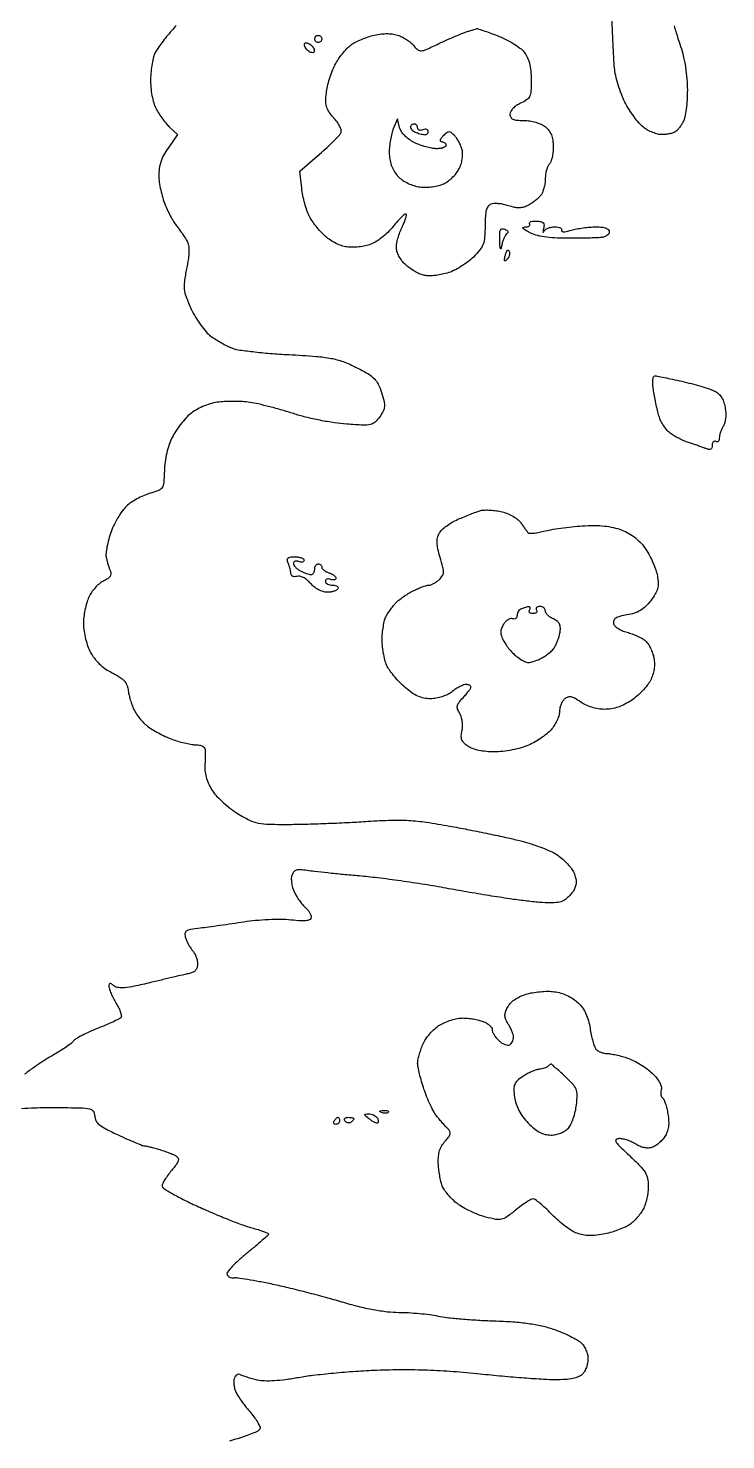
# Model space of a CAD drawing. Extents: x 0 to 102, y 0 to 135.
# Drawn here: x 19.48 to 36.11, y 63.88 to 97.54 of the extents above; entities that cross this region are included whole.
import ezdxf

# ---------------------------------------------------------------- set-up
doc = ezdxf.new("R2010")
doc.units = 0
doc.header["$MEASUREMENT"] = 0

msp = doc.modelspace()

# ---------------------------------------------------------------- linework, layer by layer
for points in [[(34.87588, 97.600671, 0.002471), (34.960489, 97.331303, 0.00449), (35.032704, 97.112114, -0.026284), (35.097469, 96.882301, -0.017232), (35.148807, 96.611975, -0.016951), (35.182435, 96.331469, -0.021358), (35.1936, 96.070202, -0.015467), (35.186453, 95.839225, -0.016662), (35.165028, 95.614823, -0.016399), (35.134021, 95.424263, -0.072732), (35.096335, 95.317488, -0.022518), (35.05226, 95.242186, -0.020535), (35.000298, 95.168724, -0.021032), (34.948408, 95.106962, -0.060387), (34.905985, 95.070545, -0.073224), (34.855259, 95.046507, -0.024298), (34.775254, 95.026268, -0.023596), (34.683189, 95.012166, -0.024746), (34.591659, 95.007095, -0.063063), (34.49066, 95.019285, -0.032399), (34.369104, 95.058335, -0.031593), (34.247353, 95.115472, -0.041166), (34.144705, 95.183346, -0.048757), (34.043205, 95.280583, -0.01915), (33.92259, 95.43248, -0.018739), (33.803814, 95.607843, -0.022214), (33.705529, 95.782141, -0.025721), (33.621175, 95.97226, -0.017581), (33.544373, 96.195754, -0.017756), (33.485436, 96.417003, -0.03389), (33.456668, 96.598645, -0.009035), (33.44055, 96.824487, -0.001685), (33.419865, 97.239446, -0.001805), (33.399069, 97.724723, -0.001648)], [(23.005122, 97.609889, -0.015449), (22.896509, 97.480594, 0.011144), (22.780233, 97.344572, 0.009968), (22.665618, 97.198428, 0.010051), (22.567934, 97.063044, 0.030458), (22.509151, 96.965871, 0.058096), (22.468691, 96.860644, 0.019064), (22.43356, 96.698129, 0.018701), (22.408002, 96.513249, 0.020098), (22.397116, 96.331371, 0.026074), (22.403506, 96.135101, 0.025642), (22.430271, 95.939449, 0.027096), (22.473969, 95.761964, 0.046978), (22.531578, 95.621604, 0.022137), (22.59958, 95.504908, 0.015478), (22.685922, 95.379469, 0.01565), (22.776337, 95.264188, 0.031105), (22.856154, 95.179971), (23.0377, 95.010835), (22.81295, 94.68652, 0.030443), (22.712799, 94.521376, 0.040437), (22.643867, 94.359892, 0.042787), (22.604543, 94.197155, 0.041457), (22.592927, 94.028353, 0.032645), (22.605166, 93.874583, 0.017394), (22.639249, 93.686727, 0.017245), (22.687573, 93.496481, 0.025637), (22.743981, 93.334185, 0.015118), (22.810163, 93.184374, 0.013301), (22.888005, 93.0322, 0.013486), (22.965595, 92.898674, 0.038702), (23.028796, 92.812127, -0.016196), (23.08869, 92.737407, -0.010043), (23.154327, 92.646093, -0.010072), (23.215556, 92.553248, -0.017868), (23.261664, 92.474034, -0.076467), (23.300621, 92.363468, -0.049205), (23.312561, 92.227805, -0.034975), (23.298276, 92.050649, -0.013326), (23.25463, 91.806684, 0.015859), (23.202241, 91.50505, 0.06443), (23.20009, 91.319108, 0.063228), (23.245302, 91.137039, 0.014913), (23.367451, 90.847735, 0.026313), (23.468093, 90.655336, 0.022597), (23.593252, 90.464197, 0.023219), (23.722982, 90.300906, 0.058624), (23.835294, 90.199199, 0.015748), (23.950143, 90.122752, 0.010535), (24.085991, 90.042293, 0.010614), (24.221074, 89.96982, 0.020475), (24.332601, 89.918637, 0.060931), (24.486436, 89.87646, 0.007498), (24.832493, 89.830904, 0.008776), (25.24704, 89.790004, 0.007149), (25.692145, 89.760363, -0.005665), (26.341881, 89.719031, -0.028019), (26.705185, 89.671208, -0.042648), (26.985901, 89.592868, -0.026531), (27.299545, 89.456383, -0.016023), (27.574124, 89.307967, -0.063976), (27.725456, 89.191638, -0.08244), (27.822598, 89.05647, -0.038052), (27.903682, 88.854971, -0.016892), (27.962133, 88.64599, -0.07821), (27.972482, 88.521355, -0.099071), (27.942779, 88.414345, -0.035961), (27.861382, 88.278599, -0.054993), (27.750079, 88.152184, -0.130377), (27.639722, 88.09477, -0.06562), (27.47098, 88.079649, -0.006799), (27.072, 88.101727, -0.020116), (26.783194, 88.133363, -0.011496), (26.4375, 88.19353, -0.01147), (26.091977, 88.270162, -0.018643), (25.803, 88.352781, 0.008708), (25.530627, 88.436541, 0.007136), (25.236841, 88.516792, 0.007218), (24.964574, 88.582828, 0.018842), (24.76665, 88.620038, 0.022266), (24.585166, 88.638912, 0.013835), (24.371131, 88.645642, 0.013875), (24.159154, 88.640557, 0.024285), (23.984502, 88.622982, 0.036335), (23.816177, 88.585079, 0.027874), (23.639021, 88.52044, 0.028347), (23.47484, 88.438632, 0.045169), (23.346292, 88.348935, 0.034734), (23.234767, 88.24102, 0.018769), (23.112373, 88.094189, 0.018612), (22.998397, 87.934581, 0.027798), (22.912144, 87.786464, 0.035741), (22.839644, 87.615124, 0.02459), (22.78141, 87.412359, 0.024002), (22.741837, 87.197943, 0.027855), (22.725504, 86.991137, -0.011796), (22.712009, 86.702454, -0.119169), (22.675846, 86.58859, -0.164259), (22.595306, 86.52069, -0.027835), (22.401697, 86.456706, 0.032723), (22.264398, 86.409839, 0.020557), (22.110572, 86.338269, 0.020617), (21.964366, 86.254982, 0.03513), (21.850732, 86.172255, 0.054915), (21.748521, 86.065053, 0.024108), (21.63702, 85.903339, 0.023509), (21.534092, 85.718648, 0.029063), (21.456797, 85.5375, 0.019847), (21.399944, 85.357232, 0.020585), (21.358346, 85.175193, 0.020808), (21.335513, 85.01534, 0.078704), (21.341232, 84.91477, 0.011676), (21.360975, 84.83312, 0.00843), (21.386635, 84.743024, 0.008522), (21.413945, 84.658168, 0.018258), (21.43849, 84.593919, -0.114215), (21.449925, 84.52886, -0.135663), (21.430181, 84.469902, -0.098021), (21.375811, 84.415839, -0.039926), (21.284238, 84.364937, 0.061133), (21.193822, 84.309547, 0.032177), (21.096041, 84.220964, 0.031464), (21.006235, 84.115944, 0.041853), (20.939445, 84.009627, 0.042744), (20.887445, 83.883773, 0.021398), (20.842551, 83.717419, 0.021074), (20.810539, 83.540148, 0.02912), (20.797898, 83.379015, 0.035502), (20.806394, 83.212253, 0.023502), (20.838635, 83.023151, 0.023595), (20.888091, 82.839496, 0.038108), (20.949072, 82.689615, 0.042891), (21.031918, 82.553979, 0.031752), (21.14486, 82.419215, 0.032122), (21.271672, 82.302123, 0.049563), (21.396204, 82.220125, -0.009861), (21.512886, 82.15593, -0.010386), (21.624918, 82.088245, -0.010079), (21.71901, 82.026006, -0.045243), (21.769671, 81.983769, -0.066816), (21.803084, 81.939995, -0.03453), (21.833058, 81.877865, -0.033587), (21.855495, 81.808611, -0.043184), (21.866145, 81.742556, 0.037718), (21.877788, 81.664965, 0.013485), (21.905638, 81.556488, 0.013291), (21.942704, 81.438692, 0.015316), (21.984424, 81.328548, 0.045806), (22.043447, 81.21634, 0.025896), (22.133753, 81.091851, 0.025661), (22.238675, 80.974766, 0.038063), (22.342852, 80.884728, 0.026323), (22.464015, 80.80465, 0.013831), (22.62219, 80.717475, 0.013722), (22.789604, 80.636891, 0.020499), (22.940393, 80.576634, 0.015891), (23.087549, 80.529916, 0.014007), (23.243674, 80.490447, 0.014213), (23.386474, 80.46281, 0.040711), (23.487136, 80.4546, -0.050361), (23.564593, 80.446779, -0.066857), (23.631404, 80.423536, -0.083301), (23.677971, 80.38926, -0.174926), (23.696197, 80.34885, -0.018533), (23.698577, 80.289819, -0.003928), (23.698102, 80.186838, -0.004106), (23.69563, 80.067389, -0.00389), (23.69117, 79.945821, 0.047707), (23.698542, 79.801068, 0.038994), (23.733021, 79.64985, 0.037366), (23.792626, 79.499231, 0.035383), (23.874919, 79.356253, 0.04216), (23.979678, 79.22598, 0.01949), (24.135808, 79.074498, 0.019145), (24.313297, 78.927103, 0.025202), (24.486452, 78.807533, 0.025149), (24.754977, 78.659554, 0.064859), (24.96446, 78.589238, 0.043838), (25.228464, 78.560964, 0.006824), (25.753856, 78.558116, 0.005168), (26.150254, 78.565475, 0.00273), (26.641966, 78.582375, 0.002715), (27.145054, 78.605154, 0.004192), (27.5796, 78.630849, -0.009485), (28.135023, 78.657795, -0.021936), (28.5525, 78.651801, -0.021767), (28.969784, 78.609195, -0.009203), (29.5254, 78.517431, -0.003029), (29.945754, 78.437398, -0.002315), (30.404628, 78.344937, -0.00234), (30.833568, 78.254345, -0.005521), (31.152318, 78.181771, -0.01665), (31.424421, 78.10699, -0.014928), (31.701165, 78.011778, -0.015151), (31.944415, 77.91136, -0.044506), (32.102324, 77.822873, -0.032032), (32.222494, 77.728883, -0.026007), (32.33881, 77.613861, -0.026739), (32.435082, 77.496146, -0.059683), (32.49174, 77.395526, -0.035113), (32.530341, 77.280363, -0.063511), (32.542854, 77.181871, -0.069989), (32.529893, 77.090061, -0.052902), (32.491545, 76.995614, -0.043425), (32.443585, 76.922122, -0.028207), (32.376557, 76.845913, -0.028332), (32.302095, 76.778417, -0.047114), (32.231567, 76.731647, -0.095204), (32.115312, 76.695486, -0.02836), (31.928862, 76.685217, -0.021404), (31.672887, 76.696611, -0.008574), (31.324056, 76.733173, -0.006661), (30.960538, 76.782513, -0.00268), (30.465123, 76.859206, -0.002651), (29.932345, 76.947508, -0.003353), (29.4408, 77.035054, 0.006383), (28.935646, 77.121869, 0.004386), (28.360828, 77.207955, 0.004422), (27.805946, 77.281088, 0.008971), (27.3681, 77.326902, -0.002156), (26.989116, 77.361343, -0.002326), (26.619919, 77.398235, -0.002194), (26.303454, 77.432749, -0.011168), (26.127901, 77.456657, 0.0198), (25.958944, 77.476704, 0.100762), (25.865435, 77.465206, 0.161105), (25.806564, 77.42113, 0.075479), (25.763992, 77.334772, 0.082272), (25.752043, 77.251876, 0.037427), (25.762554, 77.142529, 0.035751), (25.791273, 77.026245, 0.040937), (25.835363, 76.920617, 0.021149), (25.893194, 76.819505, 0.017409), (25.96304, 76.716673, 0.017757), (26.033904, 76.626668, 0.043926), (26.093522, 76.56763, -0.045857), (26.144211, 76.517044, -0.040774), (26.187085, 76.456126, -0.043019), (26.216531, 76.394505, -0.090192), (26.226, 76.342438, -0.247423), (26.198282, 76.289855, -0.117141), (26.124677, 76.261529, -0.049133), (25.986136, 76.256544, -0.009844), (25.73955, 76.276788, 0.024613), (25.508135, 76.288921, 0.011684), (25.20961, 76.282891, 0.01155), (24.89708, 76.262025, 0.016048), (24.6186, 76.227921, -0.001926), (24.346078, 76.186706, -0.001535), (24.05179, 76.144281, -0.001551), (23.77896, 76.106667, -0.003911), (23.580033, 76.081454, 0.010712), (23.344041, 76.048275, 0.104283), (23.250479, 76.012102, 0.244321), (23.217479, 75.953767, 0.082852), (23.230489, 75.854073, 0.031575), (23.259844, 75.775665, 0.019948), (23.303334, 75.688157, 0.020019), (23.353166, 75.605245, 0.034451), (23.401907, 75.541139, -0.055799), (23.446686, 75.476722, -0.03534), (23.484463, 75.393326, -0.035238), (23.510272, 75.304981, -0.053497), (23.5188, 75.2255, -0.074821), (23.506527, 75.143942, -0.102578), (23.47084, 75.079106, -0.098783), (23.411115, 75.032151, -0.065071), (23.32845, 75.002968, 0.004701), (23.214071, 74.977533, 0.000639), (22.975239, 74.921738, 0.000736), (22.692436, 74.85485, 0.000621), (22.39333, 74.783249, -0.007), (22.009026, 74.696421, -0.029719), (21.776018, 74.661495, -0.052011), (21.623604, 74.663715, -0.144552), (21.52618, 74.705551, 0.020364), (21.462262, 74.754344, 0.184516), (21.428805, 74.762757, 0.322915), (21.409542, 74.745053, 0.051436), (21.404116, 74.691009, 0.08426), (21.414902, 74.628491, 0.017734), (21.455602, 74.524923, 0.018111), (21.512115, 74.40676, 0.016289), (21.578941, 74.288655, -0.025339), (21.640766, 74.174626, -0.037682), (21.681898, 74.068836, -0.042455), (21.700125, 73.983583, -0.250136), (21.684375, 73.942296, -0.067146), (21.635192, 73.909929, -0.005341), (21.493673, 73.843773, -0.007161), (21.322251, 73.768804, -0.005427), (21.132174, 73.691314, 0.012559), (20.940254, 73.609863, 0.014814), (20.763118, 73.522959, 0.013743), (20.618763, 73.441603, 0.084544), (20.554246, 73.386217, -0.059675), (20.492269, 73.327445, -0.010024), (20.358843, 73.232271, -0.010848), (20.196534, 73.126427, -0.009442), (20.022172, 73.022552, 0.014727), (19.82847, 72.904365, 0.009039), (19.607079, 72.7544, 0.00906), (19.393187, 72.597932, 0.015949)], [(19.316682, 71.778432, -0.021836), (19.635129, 71.799703, -0.00683), (20.11365, 71.804189, -0.002865), (20.735672, 71.79796, -0.04775), (20.940791, 71.775062, -0.190935), (21.03045, 71.715816, -0.153575), (21.0654, 71.604711, 0.126489), (21.093906, 71.493831, 0.096307), (21.174555, 71.397164, 0.051289), (21.331335, 71.294226, 0.01125), (21.621203, 71.152056, 0.003611), (21.838347, 71.053447, 0.005313), (22.030643, 70.97023, 0.002623), (22.194657, 70.902322, 0.095061), (22.234553, 70.894328, -0.052347), (22.271051, 70.890194, -0.004557), (22.362175, 70.869193, -0.00595), (22.470598, 70.841794, -0.004589), (22.5882, 70.809425, -0.01177), (22.710337, 70.771468, -0.011238), (22.832465, 70.727257, -0.011248), (22.938497, 70.683387, -0.038878), (23.003942, 70.648268, -0.132387), (23.051571, 70.595824, -0.195393), (23.056978, 70.534646, -0.086275), (23.013456, 70.448944, -0.014374), (22.898192, 70.303681, 0.017253), (22.811899, 70.193635, 0.020859), (22.739009, 70.084486, 0.019993), (22.685979, 69.989032, 0.117312), (22.6728, 69.933634, 0.260115), (22.703215, 69.879126, 0.008373), (22.927525, 69.745839, 0.014183), (23.207598, 69.596078, 0.009139), (23.53995, 69.437825, 0.006351), (23.901417, 69.27925, 0.006163), (24.270418, 69.128265, 0.006099), (24.598134, 69.003464, 0.022604), (24.80895, 68.936754, -0.010337), (24.962579, 68.892254, -0.016716), (25.091036, 68.847385, -0.010703), (25.192332, 68.805643, -0.332903), (25.204942, 68.783404, -0.178581), (25.190043, 68.754813, -0.002854), (25.052006, 68.630963, -0.007102), (24.887104, 68.488833, -0.004601), (24.692536, 68.328916, 0.01422), (24.500945, 68.16517, 0.021575), (24.34499, 68.011267, 0.017478), (24.230739, 67.879395, 0.259696), (24.220721, 67.821316, 0.113529), (24.243561, 67.785165, 0.083878), (24.282368, 67.757817, 0.077907), (24.330916, 67.743275, 0.076921), (24.381808, 67.744192, -0.077669), (24.465758, 67.74558, -0.005174), (24.704715, 67.709746, -0.007366), (24.98973, 67.659668, -0.00544), (25.303631, 67.596187, -0.006706), (25.669161, 67.512976, -0.003695), (26.113944, 67.401945, -0.003683), (26.563428, 67.282667, -0.005898), (26.9451, 67.173515, 0.011903), (27.337977, 67.066245, 0.014901), (27.707251, 66.986404, 0.01645), (28.03877, 66.936219, 0.028834), (28.315686, 66.91967, -0.013423), (28.546177, 66.91301, -0.009382), (28.805441, 66.893661, -0.009473), (29.053411, 66.865721, -0.019379), (29.246286, 66.832632, 0.024038), (29.463012, 66.797526, 0.00664), (29.806397, 66.763336, 0.006691), (30.196838, 66.734948, 0.006955), (30.5829, 66.717453, -0.009922), (31.034847, 66.694283, -0.017175), (31.408861, 66.654712, -0.020392), (31.725965, 66.596833, -0.028501), (32.002989, 66.517683, -0.015023), (32.202572, 66.441342, -0.014958), (32.397501, 66.353053, -0.014969), (32.562948, 66.265835, -0.055178), (32.658639, 66.19675, -0.065073), (32.722269, 66.122008, -0.041997), (32.77599, 66.021621, -0.041726), (32.812606, 65.912596, -0.060225), (32.8248, 65.811731, -0.048994), (32.815018, 65.712137, -0.03782), (32.785748, 65.606961, -0.038864), (32.742818, 65.512034, -0.070866), (32.691857, 65.444143, -0.09982), (32.60175, 65.384278, -0.046307), (32.466735, 65.343267, -0.034701), (32.284134, 65.318844, -0.015899), (32.043822, 65.3112, -0.015214), (31.764526, 65.319701, -0.003715), (31.305033, 65.351125, -0.003804), (30.778646, 65.395085, -0.003785), (30.252115, 65.447114, 0.008127), (29.609866, 65.50495, 0.009463), (28.997867, 65.538418, 0.009681), (28.397713, 65.548227, 0.009373), (27.7911, 65.535023, 0.007092), (27.287766, 65.507466, 0.005942), (26.754749, 65.464325, 0.006002), (26.268485, 65.413251, 0.016352), (25.926296, 65.361761, -0.012568), (25.617259, 65.312865, -0.018543), (25.343881, 65.286897, -0.021304), (25.114116, 65.283445, -0.0486), (24.942224, 65.304992, -0.010541), (24.818987, 65.33553, -0.011247), (24.699801, 65.370641, -0.010881), (24.598831, 65.405309, -0.050312), (24.543381, 65.432302, 0.138088), (24.502993, 65.443878, 0.124166), (24.460646, 65.433409, 0.104247), (24.42272, 65.401646, 0.075006), (24.395381, 65.353467, 0.080577), (24.38146, 65.286713, 0.038363), (24.384266, 65.198762, 0.036738), (24.401495, 65.105159, 0.043041), (24.43172, 65.020118, 0.035839), (24.483925, 64.92437, 0.012077), (24.573096, 64.792613, 0.011944), (24.679068, 64.651175, 0.013409), (24.787792, 64.520434, -0.022399), (24.886163, 64.397723, -0.032407), (24.960682, 64.280474, -0.033734), (25.006371, 64.181875, -0.234158), (25.001545, 64.130432, -0.142054), (24.956571, 64.089778, -0.014025), (24.822373, 64.029085, -0.01681), (24.654783, 63.965415, -0.012564), (24.466244, 63.906199, 0.006726), (24.275424, 63.848704, 0.008531)]]:
    msp.add_lwpolyline(points, format="xyb")
for points in [[(30.177876, 97.536528, -0.180205), (30.192034, 97.536922, -0.000916), (30.327621, 97.490388, -0.003933), (30.482255, 97.435634, -0.002462), (30.662401, 97.369242, -0.025397), (30.853566, 97.286427, -0.022934), (31.042168, 97.182055, -0.0236), (31.202423, 97.072771, -0.064737), (31.300074, 96.977133, -0.054332), (31.378851, 96.850911, -0.049365), (31.431651, 96.706601, -0.041155), (31.461595, 96.531996, -0.021898), (31.4712, 96.312782, -0.013518), (31.463938, 96.044222, -0.093277), (31.432718, 95.916693, -0.139364), (31.362146, 95.833423, -0.04355), (31.2174, 95.753639, 0.043873), (31.118709, 95.699158, 0.051815), (31.036881, 95.630843, 0.059394), (30.981625, 95.558604, 0.134381), (30.9636, 95.492748, 0.125807), (30.98198, 95.420857, 0.162949), (31.031596, 95.374899, 0.086771), (31.126025, 95.350689, 0.019468), (31.292628, 95.3442, -0.037483), (31.436127, 95.333427, -0.033912), (31.581426, 95.301292, -0.035531), (31.711632, 95.252803, -0.063368), (31.808688, 95.19275, -0.059983), (31.894545, 95.104264, -0.068731), (31.952359, 95.001689, -0.060337), (31.985084, 94.876393, -0.033749), (31.99572, 94.71899, -0.026285), (31.98887, 94.588778, -0.028829), (31.968384, 94.464022, -0.029995), (31.938594, 94.360572, -0.111724), (31.90266, 94.30362, 0.096504), (31.866656, 94.250193, 0.033594), (31.836146, 94.1621, 0.031886), (31.814801, 94.058138, 0.032092), (31.806909, 93.95253, -0.034344), (31.7983, 93.843892, -0.028904), (31.774736, 93.730866, -0.029899), (31.740938, 93.629931, -0.068077), (31.701159, 93.560269, -0.040619), (31.647851, 93.501412, -0.019826), (31.571241, 93.435032, -0.019522), (31.485619, 93.371906, -0.026698), (31.403607, 93.322425, -0.050425), (31.295729, 93.278242, -0.066005), (31.190589, 93.261691, -0.057521), (31.074027, 93.27228, -0.028324), (30.930069, 93.310906, 0.028824), (30.812973, 93.342199, 0.028004), (30.691924, 93.360187, 0.029167), (30.583955, 93.363773, 0.085531), (30.511212, 93.349348, 0.14588), (30.444277, 93.297814, 0.090623), (30.401355, 93.207628, 0.051752), (30.377963, 93.062714, 0.014158), (30.3714, 92.830989, -0.018927), (30.361211, 92.561915, -0.07095), (30.324838, 92.397225, -0.079333), (30.2461, 92.258859, -0.027433), (30.092228, 92.087108, -0.035777), (29.960023, 91.97258, -0.023377), (29.792936, 91.859344, -0.023521), (29.618769, 91.763783, -0.040948), (29.465392, 91.703773, -0.027288), (29.316468, 91.667875, -0.023337), (29.15653, 91.646101, -0.024), (29.009077, 91.640104, -0.059712), (28.902157, 91.653715, -0.048069), (28.804181, 91.68859, -0.023476), (28.686726, 91.750483, -0.023042), (28.569624, 91.82687, -0.030844), (28.471492, 91.907161, -0.045831), (28.388831, 91.999197, -0.039103), (28.319299, 92.109605, -0.04087), (28.271772, 92.221344, -0.080289), (28.2564, 92.316453, -0.04749), (28.26589, 92.416148, -0.021167), (28.29627, 92.544652, -0.020726), (28.340159, 92.678924, -0.02635), (28.392127, 92.798475, 0.016904), (28.441161, 92.905692, 0.025266), (28.475961, 93.002648, 0.022795), (28.495943, 93.081393, 0.252235), (28.486926, 93.111474, 0.388864), (28.458954, 93.112696, 0.01692), (28.37971, 93.041505, 0.021216), (28.284573, 92.941931, 0.012585), (28.179409, 92.815808, -0.032824), (28.053047, 92.676155, -0.028453), (27.903585, 92.546958, -0.029569), (27.750414, 92.442888, -0.054779), (27.613796, 92.380526, -0.03496), (27.479571, 92.346412, -0.023739), (27.323198, 92.325726, -0.023975), (27.169543, 92.320174, -0.043432), (27.044434, 92.332554, -0.048267), (26.924181, 92.367382, -0.026941), (26.785658, 92.431285, -0.026643), (26.651298, 92.511711, -0.038775), (26.54312, 92.597442, -0.025145), (26.445033, 92.698023, -0.016126), (26.341161, 92.823796, -0.016207), (26.247182, 92.953874, -0.029007), (26.179948, 93.067256, -0.036426), (26.125801, 93.193761, -0.016334), (26.072501, 93.366712, -0.01607), (26.027831, 93.553991, -0.021033), (25.999808, 93.727695), (25.951866, 94.132494), (26.423057, 94.53929, 0.008512), (26.60669, 94.703366, 0.011118), (26.768618, 94.859902, 0.008848), (26.897901, 94.995273, 0.094857), (26.937763, 95.059487, 0.165197), (26.940076, 95.118793, 0.043722), (26.904784, 95.208227, 0.03946), (26.844208, 95.308798, 0.031786), (26.764385, 95.406594, -0.034382), (26.653389, 95.54403, -0.079694), (26.595704, 95.662968, -0.074298), (26.575928, 95.799158, -0.026922), (26.587272, 95.994686, -0.028726), (26.614393, 96.153426, -0.017227), (26.663785, 96.338271, -0.017224), (26.725824, 96.519391, -0.02857), (26.791881, 96.66669, -0.027309), (26.870532, 96.799915, -0.020518), (26.970692, 96.937596, -0.020887), (27.075949, 97.059627, -0.044021), (27.169136, 97.142907, -0.041052), (27.275255, 97.20933, -0.019413), (27.421579, 97.277929, -0.019091), (27.581173, 97.338255, -0.025556), (27.730215, 97.379843, -0.026243), (27.89565, 97.407993, -0.03334), (28.050342, 97.415643, -0.036547), (28.191339, 97.402875, -0.048544), (28.315684, 97.369746, -0.036077), (28.415647, 97.323959, -0.025888), (28.520212, 97.259358, -0.026299), (28.613807, 97.187055, -0.049902), (28.6794, 97.118144, 0.064169), (28.769018, 97.029201, 0.19056), (28.850795, 97.005964, 0.080902), (28.969001, 97.037562, 0.006163), (29.269529, 97.177207, -0.00584), (29.462543, 97.267047, -0.005677), (29.659421, 97.353225, -0.005613), (29.834171, 97.425061, -0.020938), (29.946329, 97.464347, 0.000722), (30.029468, 97.489747, 0.001062), (30.102444, 97.512326, 0.000488), (30.1646, 97.531768, 0.020065)], [(26.3952, 97.3746, -0.099038), (26.427487, 97.368141, -0.097945), (26.454949, 97.349749, -0.097945), (26.473341, 97.322287, -0.099038), (26.4798, 97.29, -0.099038), (26.473341, 97.257713, -0.097945), (26.454949, 97.230251, -0.097945), (26.427487, 97.211859, -0.099038), (26.3952, 97.2054, -0.099038), (26.362913, 97.211859, -0.097945), (26.335451, 97.230251, -0.097945), (26.317059, 97.257713, -0.099038), (26.3106, 97.29, -0.099038), (26.317059, 97.322287, -0.097945), (26.335451, 97.349749, -0.097945), (26.362913, 97.368141, -0.099038)], [(26.146687, 97.189538, -0.068635), (26.191911, 97.167199, -0.04742), (26.23598, 97.13078, -0.04742), (26.272399, 97.086711, -0.068635), (26.294738, 97.041487, -0.08306), (26.301162, 97.000641, -0.196386), (26.28945, 96.97275, -0.196386), (26.261559, 96.961038, -0.08306), (26.220712, 96.967462, -0.068635), (26.175489, 96.989801, -0.04742), (26.13142, 97.02622, -0.04742), (26.095001, 97.070289, -0.068635), (26.072663, 97.115512, -0.08306), (26.066238, 97.156359, -0.196386), (26.07795, 97.18425, -0.196386), (26.105841, 97.195962, -0.08306)], [(28.335192, 95.175), (28.280143, 95.3865), (28.183671, 95.148343, 0.036193), (28.146633, 95.033712, 0.017862), (28.115538, 94.883742, 0.017624), (28.094233, 94.725072, 0.024564), (28.0872, 94.58201, 0.037862), (28.099131, 94.424673, 0.045874), (28.134736, 94.281081, 0.047754), (28.194317, 94.15123, 0.047471), (28.27755, 94.034761, 0.052378), (28.376597, 93.942345, 0.039297), (28.502428, 93.862124, 0.03853), (28.642394, 93.800958, 0.0443), (28.783753, 93.765401, 0.036414), (28.926641, 93.753214, 0.027811), (29.083467, 93.760012, 0.028275), (29.234349, 93.783659, 0.045206), (29.358792, 93.822474, 0.053682), (29.467528, 93.881871, 0.034318), (29.57997, 93.972026, 0.034291), (29.679176, 94.076863, 0.05305), (29.747774, 94.180828, 0.040604), (29.79614, 94.296485, 0.037899), (29.826531, 94.421127, 0.039722), (29.836675, 94.541604, 0.062707), (29.824208, 94.644431, 0.035755), (29.794372, 94.735257, 0.025314), (29.748696, 94.832411, 0.025678), (29.69529, 94.921216, 0.048191), (29.64208, 94.985805, 0.032888), (29.564531, 95.053773, 0.174758), (29.511636, 95.070593, 0.16124), (29.4577, 95.050422, 0.026955), (29.374329, 94.975586, 0.024852), (29.319792, 94.915341, 0.108126), (29.29809, 94.872679, 0.297841), (29.306523, 94.847549, 0.16859), (29.338071, 94.8366, -0.080927), (29.377309, 94.830207, -0.091736), (29.410623, 94.811749, -0.100718), (29.432898, 94.784267, -0.120669), (29.4408, 94.752, -0.244341), (29.424092, 94.71985, -0.069852), (29.372459, 94.693445, -0.053159), (29.297263, 94.676073, -0.034586), (29.20815, 94.671463, -0.044141), (29.098257, 94.683121, -0.020206), (28.957881, 94.716629, -0.019827), (28.811947, 94.76408, -0.025816), (28.68287, 94.819513, -0.040315), (28.560468, 94.892528, -0.044547), (28.455714, 94.982106, -0.048707), (28.377592, 95.079316, -0.081427)], [(28.6794, 95.2596, 0.08807), (28.647098, 95.253866, 0.094674), (28.619651, 95.237408, 0.100043), (28.60129, 95.212872, 0.111208), (28.5948, 95.184051, 0.144282), (28.604425, 95.151391, 0.059761), (28.634109, 95.115611, 0.052351), (28.677424, 95.08239, 0.045844), (28.728619, 95.057151, 0.016969), (28.785551, 95.037493, 0.015089), (28.845948, 95.020884, 0.015326), (28.901191, 95.009252, 0.04425), (28.940119, 95.0058, 0.104634), (28.969759, 95.012071, 0.099094), (28.994981, 95.029871, 0.096533), (29.011885, 95.056465, 0.093711), (29.0178, 95.087745, 0.184534), (29.007438, 95.114866, 0.147206), (28.980523, 95.131314, 0.100118), (28.939491, 95.133642, 0.055937), (28.8909, 95.120994, -0.06502), (28.842348, 95.109289, -0.112257), (28.801277, 95.114112, -0.151946), (28.774258, 95.134315, -0.158089), (28.764, 95.165949, 0.089132), (28.757575, 95.201705, 0.095054), (28.739149, 95.23209, 0.099889), (28.711675, 95.252418, 0.109914)], [(31.597587, 92.945266, -0.03729), (31.701405, 92.931434, -0.154318), (31.75587, 92.900739, -0.188373), (31.776691, 92.848454, -0.060382), (31.767008, 92.7639, 0.009389), (31.753674, 92.703092, 0.081282), (31.75271, 92.675467, 0.687132), (31.759883, 92.673716, 0.043919), (31.775131, 92.70045, -0.131959), (31.808801, 92.741001, -0.056677), (31.870957, 92.775136, -0.050628), (31.949422, 92.798364, -0.046695), (32.033143, 92.8062, -0.036453), (32.110062, 92.800585, -0.078265), (32.16669, 92.782946, -0.150324), (32.194226, 92.756953, -0.2739), (32.193661, 92.727037, 0.377308), (32.197889, 92.702106, 0.171966), (32.231552, 92.690175, 0.053968), (32.307327, 92.698377, 0.015911), (32.420759, 92.727037, -0.023683), (32.54934, 92.757408, -0.013016), (32.709057, 92.782946, -0.01295), (32.872824, 92.800475, -0.020185), (33.014591, 92.8062, -0.023585), (33.156821, 92.799487, -0.065357), (33.254263, 92.7772, -0.111704), (33.311455, 92.739904, -0.195029), (33.3324, 92.68825, -0.15199), (33.317962, 92.641851, -0.087083), (33.276485, 92.599677, -0.072786), (33.214841, 92.568, -0.058915), (33.14205, 92.552358, -0.015713), (33.03157, 92.545438, -0.00269), (32.821231, 92.540021, -0.00293), (32.574079, 92.536434, -0.00261), (32.3172, 92.535553, -0.014464), (32.027101, 92.544466, -0.022901), (31.779802, 92.570637, -0.026993), (31.57782, 92.612676, -0.056892), (31.4289, 92.670923, -0.012133), (31.31668, 92.733807, -0.098754), (31.273114, 92.772944, -0.489306), (31.279421, 92.795903, -0.097607), (31.328143, 92.805679, 0.048905), (31.383493, 92.811296, 0.106053), (31.422502, 92.828259, 0.182122), (31.439147, 92.853173, 0.198102), (31.434453, 92.881816, -0.295678), (31.435041, 92.909296, -0.152026), (31.463096, 92.931645, -0.07415), (31.520287, 92.944609, -0.033208)], [(30.843793, 92.749472, -0.053036), (30.889914, 92.725906, -0.134397), (30.914669, 92.697978, -0.220309), (30.915341, 92.670381, -0.152537), (30.894622, 92.646377, 0.110959), (30.859935, 92.612267, 0.034319), (30.824341, 92.547752, 0.032431), (30.793323, 92.467951, 0.03054), (30.77215, 92.3832, -0.013402), (30.751984, 92.288845, -0.701219), (30.738953, 92.287401, -0.101869), (30.728331, 92.328147, -0.003845), (30.721321, 92.486295, -0.01483), (30.720176, 92.651103, -0.103579), (30.738357, 92.729059, -0.261118), (30.778246, 92.757802, -0.120576)], [(30.945645, 92.225566, -0.085105), (30.95316, 92.176486, -0.059552), (30.945513, 92.120936, -0.058506), (30.924682, 92.067649, -0.0741), (30.893251, 92.025211, -0.069225), (30.856101, 91.997135, -0.470166), (30.837414, 92.004384, -0.131195), (30.834975, 92.044412, -0.013933), (30.856261, 92.136181, -0.02593), (30.879373, 92.208926, -0.106885), (30.904251, 92.247533, -0.353106), (30.926727, 92.249936, -0.170804)], [(34.419514, 89.253, -0.046583), (34.476992, 89.247633, -0.002936), (34.643927, 89.21517, -0.004303), (34.842577, 89.173545, -0.003183), (35.061603, 89.124217, -0.007155), (35.289597, 89.067892, -0.007196), (35.515455, 89.005165, -0.007057), (35.710705, 88.944895, -0.02851), (35.826846, 88.899778, -0.067615), (35.923386, 88.838909, -0.06963), (35.999092, 88.755022, -0.062326), (36.05492, 88.645295, -0.040201), (36.092435, 88.507496, -0.033197), (36.107945, 88.377861, -0.035788), (36.105547, 88.250569, -0.038907), (36.086533, 88.138566, -0.078237), (36.051541, 88.056283, 0.03305), (36.014578, 87.987345, 0.025572), (35.983359, 87.908025, 0.026171), (35.961822, 87.830658, 0.054847), (35.955, 87.768655, -0.065428), (35.948808, 87.721539, -0.137687), (35.930149, 87.690054, -0.191291), (35.902513, 87.678883, -0.140844), (35.8704, 87.6879, 0.152499), (35.838318, 87.696123, 0.191558), (35.810651, 87.683424, 0.130242), (35.791952, 87.649435, 0.061057), (35.7858, 87.599242, -0.067874), (35.777392, 87.537592, -0.202769), (35.751462, 87.504942, -0.17439), (35.706717, 87.497988, -0.048752), (35.63775, 87.51846, 0.009684), (35.565455, 87.546219, 0.004164), (35.468002, 87.580573, 0.004118), (35.363583, 87.61545, 0.005428), (35.267786, 87.645427, -0.024678), (35.1671, 87.681241, -0.013402), (35.047032, 87.734559, -0.013323), (34.927505, 87.795478, -0.020514), (34.82791, 87.855045, -0.0559), (34.738374, 87.929202, -0.033814), (34.649605, 88.034638, -0.033548), (34.574676, 88.152804, -0.049506), (34.526987, 88.265879, -0.014022), (34.491214, 88.394073, -0.006679), (34.452049, 88.560787, -0.006615), (34.41573, 88.736214, -0.009341), (34.388377, 88.89345, -0.017474), (34.370293, 89.045201, -0.042539), (34.370446, 89.157789, -0.066653), (34.386557, 89.23001, -0.314327)], [(30.746952, 86.018643, -0.038352), (30.884221, 85.977297, -0.03289), (31.0211, 85.913694, -0.034243), (31.13804, 85.838871, -0.076226), (31.212252, 85.764001, -0.00059), (31.266065, 85.689828, -0.000629), (31.318564, 85.617094, -0.000597), (31.36357, 85.554418, -0.00293), (31.388737, 85.518844, 0.235059), (31.424832, 85.499161, 0.027803), (31.518898, 85.500865, 0.028534), (31.637385, 85.516446, 0.019615), (31.769437, 85.546952, -0.022874), (31.938461, 85.584841, -0.008625), (32.177844, 85.622865, -0.008522), (32.44014, 85.655354, -0.010272), (32.687558, 85.676597, -0.016156), (32.974753, 85.686019, -0.026529), (33.217563, 85.673244, -0.030391), (33.431476, 85.637324, -0.034433), (33.63046, 85.576648, -0.037831), (33.801406, 85.496079, -0.040113), (33.954738, 85.392021, -0.040043), (34.08972, 85.264631, -0.037437), (34.206027, 85.114598, -0.02604), (34.292401, 84.968035, -0.018386), (34.374473, 84.795365, -0.018617), (34.440871, 84.624022, -0.036773), (34.478214, 84.483058, -0.035533), (34.497895, 84.311779, -0.07662), (34.483417, 84.180172, -0.070708), (34.428897, 84.052535, -0.026689), (34.319328, 83.891772, -0.036027), (34.197327, 83.753685, -0.058582), (34.073678, 83.658093, -0.058887), (33.931704, 83.594103, -0.036828), (33.754058, 83.552098, 0.019274), (33.583957, 83.518129, 0.078383), (33.48673, 83.477925, 0.152167), (33.440414, 83.425142, 0.153303), (33.432448, 83.355562, 0.14423), (33.463592, 83.295262, 0.054204), (33.537071, 83.233462, 0.04705), (33.638285, 83.178571, 0.037906), (33.755529, 83.138787, -0.025638), (33.87958, 83.100057, -0.021092), (34.007562, 83.046539, -0.021597), (34.121084, 82.987232, -0.051671), (34.197895, 82.931478, -0.065611), (34.257736, 82.861666, -0.030939), (34.316398, 82.758194, -0.030005), (34.365282, 82.640577, -0.037133), (34.395733, 82.525963, -0.044079), (34.408796, 82.392192, -0.041145), (34.398764, 82.25501, -0.04054), (34.3661, 82.119348, -0.040005), (34.311869, 81.990104, -0.046893), (34.237617, 81.874506, -0.023311), (34.123831, 81.742472, -0.02291), (33.992194, 81.615572, -0.031114), (33.861744, 81.514526, -0.033156), (33.70631, 81.423338, -0.035633), (33.543809, 81.355964, -0.037072), (33.379851, 81.314502, -0.043422), (33.220071, 81.3006, -0.040667), (33.070188, 81.312811, -0.033991), (32.914715, 81.349301, -0.03443), (32.768023, 81.405746, -0.045687), (32.644528, 81.477684, 0.021044), (32.511122, 81.564458, 0.084687), (32.420651, 81.599096, 0.13365), (32.34641, 81.593961, 0.089726), (32.271918, 81.551925, 0.074995), (32.224451, 81.49871, 0.044533), (32.184401, 81.423559, 0.043456), (32.157138, 81.339543, 0.056791), (32.148, 81.25935, -0.071223), (32.135242, 81.170242, -0.030901), (32.094528, 81.057374, -0.029797), (32.035641, 80.94074, -0.034861), (31.965968, 80.838202, -0.049585), (31.869673, 80.738017, -0.023166), (31.727287, 80.627561, -0.022685), (31.565925, 80.524567, -0.029452), (31.409054, 80.446093, -0.033196), (31.233084, 80.384125, -0.019351), (31.015314, 80.332326, -0.019249), (30.791087, 80.296984, -0.029468), (30.59471, 80.2854, -0.023959), (30.402085, 80.294636, -0.028685), (30.222634, 80.322339, -0.031663), (30.070306, 80.365126, -0.068577), (29.962311, 80.420538, -0.045765), (29.869005, 80.499525, -0.104624), (29.819628, 80.57684, -0.102123), (29.805139, 80.668759, -0.042274), (29.821747, 80.794124, 0.047466), (29.834734, 80.900622, 0.040184), (29.828628, 81.013916, 0.041469), (29.805193, 81.12018, 0.064665), (29.766247, 81.205304, -0.049604), (29.716469, 81.305996, -0.143554), (29.710714, 81.382761, -0.112062), (29.747395, 81.462006, -0.024375), (29.845687, 81.57742, 0.01344), (29.917424, 81.658016, 0.017831), (29.977977, 81.735272, 0.015278), (30.023379, 81.801842, 0.142964), (30.033, 81.834803, 0.190406), (30.024249, 81.85695, 0.088427), (29.999075, 81.875763, 0.068245), (29.961708, 81.888525, 0.048246), (29.917509, 81.8928, 0.093082), (29.858917, 81.881797, 0.025453), (29.772757, 81.843097, 0.024811), (29.677745, 81.788361, 0.023566), (29.586915, 81.7236, -0.052613), (29.480786, 81.656857, -0.034873), (29.347375, 81.602557, -0.034384), (29.204806, 81.566444, -0.044865), (29.07085, 81.5544, -0.049185), (28.914185, 81.569848, -0.054694), (28.769335, 81.615587, -0.048481), (28.624341, 81.697077, -0.027914), (28.466522, 81.820758, -0.020599), (28.341388, 81.940104, -0.01641), (28.216263, 82.078505, -0.01671), (28.108732, 82.21456, -0.039561), (28.040578, 82.324157, -0.04931), (27.993478, 82.442526, -0.021817), (27.954007, 82.606265, -0.021342), (27.926983, 82.784791, -0.026896), (27.918, 82.95166, -0.021698), (27.925062, 83.114316, -0.020046), (27.946213, 83.280141, -0.020501), (27.977033, 83.426208, -0.060688), (28.014043, 83.521582, -0.020854), (28.060704, 83.600657, -0.012688), (28.122002, 83.690222, -0.012707), (28.187414, 83.776095, -0.021869), (28.246693, 83.843668, -0.036132), (28.317929, 83.908027, -0.01496), (28.422704, 83.984834, -0.014709), (28.540377, 84.060798, -0.01837), (28.654049, 84.123948, -0.013968), (28.76528, 84.176643, -0.015465), (28.875606, 84.221165, -0.014963), (28.971632, 84.253276, -0.073328), (29.028087, 84.2616, 0.089694), (29.077765, 84.270584, 0.032135), (29.14366, 84.300174, 0.030646), (29.213335, 84.342662, 0.031686), (29.27648, 84.392916, 0.064674), (29.351648, 84.481068, 0.1331), (29.379291, 84.5667, 0.074433), (29.367189, 84.686124, 0.010864), (29.301671, 84.921666, -0.016684), (29.247318, 85.126258, -0.046553), (29.227603, 85.273322, -0.064587), (29.238099, 85.391245, -0.06813), (29.278384, 85.500311, -0.081219), (29.339495, 85.580374, -0.029344), (29.449481, 85.672656, -0.028182), (29.584029, 85.761399, -0.029886), (29.725155, 85.832549, -0.004008), (29.87162, 85.894335, -0.003764), (30.022147, 85.955096, -0.003746), (30.156448, 86.006975, -0.01295), (30.2445, 86.037652, -0.064882), (30.332109, 86.053572, -0.022002), (30.46189, 86.054374, -0.021455), (30.606949, 86.04264, -0.023072)], [(25.836249, 84.9384, -0.035346), (25.920721, 84.932421, -0.053655), (25.992013, 84.914329, -0.070094), (26.040936, 84.887875, -0.238139), (26.0568, 84.856455, -0.184534), (26.046438, 84.829334, -0.147206), (26.019523, 84.812886, -0.100118), (25.978491, 84.810558, -0.055937), (25.9299, 84.823206, 0.062675), (25.881338, 84.835153, 0.109309), (25.840277, 84.830962, 0.15121), (25.813289, 84.811711, 0.164211), (25.803, 84.781228, 0.13708), (25.814446, 84.740263, 0.04948), (25.851069, 84.691463, 0.044478), (25.904025, 84.643185, 0.039751), (25.966638, 84.602977, 0.020338), (26.035905, 84.569455, 0.01945), (26.108693, 84.541126, 0.019816), (26.17482, 84.521202, 0.063338), (26.220438, 84.5154, 0.139487), (26.25482, 84.525182, 0.100004), (26.284115, 84.552677, 0.085423), (26.303842, 84.593799, 0.069329), (26.3106, 84.6423, -0.064853), (26.316919, 84.690814, -0.082425), (26.335451, 84.731923, -0.098894), (26.362937, 84.759423, -0.148195), (26.3952, 84.7692, -0.092136), (26.427496, 84.763198, -0.096053), (26.454949, 84.746023, -0.09939), (26.473321, 84.720404, -0.106397), (26.4798, 84.690301, 0.170109), (26.491742, 84.656216, 0.058089), (26.529502, 84.618804, 0.0497), (26.584247, 84.584068, 0.039709), (26.649, 84.5577, -0.038374), (26.713757, 84.531531, -0.048581), (26.768497, 84.497376, -0.056749), (26.806337, 84.460809, -0.174005), (26.8182, 84.427754, -0.199971), (26.80781, 84.402814, -0.14285), (26.780923, 84.388211, -0.093714), (26.739909, 84.387109, -0.051648), (26.6913, 84.400206, 0.06502), (26.642748, 84.411911, 0.112257), (26.601677, 84.407088, 0.151946), (26.574658, 84.386885, 0.158089), (26.5644, 84.355251, 0.179829), (26.577685, 84.319508, 0.091703), (26.615569, 84.28911, 0.071699), (26.671944, 84.268523, 0.051794), (26.738593, 84.2616, -0.047867), (26.801669, 84.255548, -0.104212), (26.846258, 84.236749, -0.181468), (26.865458, 84.208989, -0.202618), (26.8605, 84.177, -0.130877), (26.826064, 84.14447, -0.045371), (26.762747, 84.117251, -0.041335), (26.684242, 84.098647, -0.037535), (26.601148, 84.0924, -0.080738), (26.507775, 84.107576, -0.043611), (26.400645, 84.154065, -0.041631), (26.296043, 84.222567, -0.048056), (26.209599, 84.304573, 0.039114), (26.125247, 84.387505, 0.055081), (26.037592, 84.446026, 0.066393), (25.955018, 84.475796, 0.130932), (25.885858, 84.472547, -0.068861), (25.831506, 84.463227, -0.111778), (25.785696, 84.472052, -0.140779), (25.755027, 84.497502, -0.141131), (25.742577, 84.535324, 0.037476), (25.73677, 84.58672, 0.015951), (25.721691, 84.654366, 0.015677), (25.700941, 84.72583, 0.019845), (25.677125, 84.79035, -0.062168), (25.656452, 84.865306, -0.246407), (25.671801, 84.908943, -0.162674), (25.723644, 84.932521, -0.026086)], [(31.412743, 83.747321, 0.032332), (31.379184, 83.741839, 0.012379), (31.333341, 83.730069, 0.012198), (31.284055, 83.714798, 0.014668), (31.23855, 83.697971, 0.085916), (31.19812, 83.672907, 0.0651), (31.163864, 83.633409, 0.064634), (31.140698, 83.586097, 0.08174), (31.1328, 83.538105, -0.096962), (31.12466, 83.496526, -0.140509), (31.101685, 83.467276, -0.144555), (31.067251, 83.455148, -0.104868), (31.026876, 83.461557, 0.15707), (30.978312, 83.464222, 0.074816), (30.920196, 83.439229, 0.06288), (30.861811, 83.391912, 0.051514), (30.812453, 83.328469, 0.04491), (30.762373, 83.22951, 0.095077), (30.746277, 83.145424, 0.084294), (30.761686, 83.05491, 0.029829), (30.812627, 82.933226, 0.041235), (30.870577, 82.836227, 0.022638), (30.956135, 82.72739, 0.022425), (31.053594, 82.624094, 0.033165), (31.148562, 82.543563, 0.028254), (31.284497, 82.454402, 0.102041), (31.382258, 82.421934, 0.100708), (31.48559, 82.43058, 0.027129), (31.641565, 82.485483, 0.03594), (31.751625, 82.540636, 0.028068), (31.862569, 82.615325, 0.028796), (31.958373, 82.697043, 0.059568), (32.02075, 82.772928, 0.034361), (32.066261, 82.856173, 0.020666), (32.10911, 82.960325, 0.020648), (32.143301, 83.067922, 0.033643), (32.162247, 83.1618, 0.05439), (32.164647, 83.26526, 0.104749), (32.140715, 83.344242, 0.106511), (32.087167, 83.405894, 0.057555), (31.99995, 83.456811, -0.043678), (31.927124, 83.496666, -0.04938), (31.865515, 83.547175, -0.055829), (31.823157, 83.600218, -0.141512), (31.8096, 83.647161, 0.122674), (31.79945, 83.687908, 0.100765), (31.770856, 83.722616, 0.091086), (31.728088, 83.745934, 0.079541), (31.677707, 83.754, 0.066118), (31.631039, 83.747802, 0.138808), (31.599917, 83.729149, 0.191142), (31.588968, 83.701518, 0.139169), (31.5981, 83.6694, -0.146489), (31.60673, 83.637303, -0.191582), (31.594817, 83.609651, -0.134005), (31.562114, 83.590972, -0.063222), (31.5135, 83.5848, -0.063222), (31.464886, 83.590972, -0.134005), (31.432183, 83.609651, -0.191582), (31.42027, 83.637303, -0.146489), (31.4289, 83.6694, 0.055373), (31.44407, 83.701378, 0.135002), (31.445722, 83.727187, 0.216992), (31.434302, 83.74279, 0.153412)], [(32.021033, 74.567751, -0.041197), (32.174806, 74.534757, -0.035291), (32.329583, 74.475744, -0.035793), (32.472016, 74.396751, -0.046548), (32.588802, 74.304045, -0.046918), (32.693692, 74.182762, -0.045189), (32.775636, 74.042573, -0.042123), (32.835501, 73.880811, -0.031685), (32.87449, 73.695066, 0.01576), (32.902215, 73.538323, 0.017526), (32.938979, 73.389153, 0.017105), (32.978911, 73.264872, 0.082143), (33.015031, 73.20015, 0.083717), (33.060349, 73.159527, 0.044779), (33.127431, 73.12509, 0.042944), (33.204211, 73.101428, 0.051554), (33.279309, 73.093126, -0.040004), (33.369998, 73.085212, -0.013586), (33.49995, 73.059657, -0.013411), (33.64258, 73.023515, -0.015034), (33.777675, 72.980976, -0.034862), (33.918246, 72.920744, -0.020265), (34.078097, 72.83027, -0.020193), (34.231674, 72.726114, -0.031926), (34.353306, 72.623633, -0.029689), (34.456625, 72.51216, -0.045925), (34.530305, 72.403604, -0.056234), (34.570688, 72.305966, -0.134707), (34.571623, 72.228268, 0.047443), (34.561859, 72.168133, 0.055854), (34.564478, 72.110527, 0.06488), (34.57826, 72.063767, 0.151398), (34.601981, 72.036541, -0.155968), (34.632176, 72.001253, -0.019732), (34.667832, 71.906202, -0.021614), (34.701735, 71.786592, -0.016405), (34.728845, 71.652974, -0.027089), (34.74812, 71.483438, -0.049103), (34.74267, 71.344086, -0.056867), (34.711677, 71.223124, -0.053952), (34.65386, 71.109933, -0.04137), (34.590222, 71.028397, -0.032075), (34.508664, 70.950687, -0.032943), (34.422542, 70.88773, -0.064603), (34.345712, 70.851901, -0.077075), (34.260751, 70.838757, -0.050685), (34.162124, 70.848816, -0.0475), (34.060317, 70.88007, -0.046848), (33.965734, 70.930084, 0.036891), (33.873326, 70.981325, 0.027238), (33.7646, 71.024509, 0.027764), (33.656773, 71.054132, 0.053872), (33.568027, 71.06348, 0.157496), (33.496773, 71.040253, 0.391459), (33.48694, 70.990988, 0.064049), (33.569254, 70.888604, 0.005286), (33.81885, 70.653672, -0.012694), (34.061825, 70.418086, -0.056169), (34.184272, 70.261364, -0.084504), (34.243281, 70.114652, -0.053501), (34.263, 69.930891, -0.032455), (34.254075, 69.793544, -0.02233), (34.226993, 69.639857, -0.022579), (34.187447, 69.493688, -0.041993), (34.140424, 69.380362, -0.038864), (34.077725, 69.279221, -0.024441), (33.990077, 69.171167, -0.024492), (33.892806, 69.072711, -0.040631), (33.800733, 69.001067, -0.042887), (33.68966, 68.941204, -0.017584), (33.530086, 68.87868, -0.017245), (33.353079, 68.823191, -0.021154), (33.184267, 68.7842, -0.021887), (32.985403, 68.755989, -0.037761), (32.818388, 68.752369, -0.043466), (32.670427, 68.773325, -0.04483), (32.529908, 68.819451, -0.046374), (32.408991, 68.885422, -0.017139), (32.251573, 68.999335, -0.016814), (32.087224, 69.136172, -0.019432), (31.940481, 69.277554, 0.012546), (31.805794, 69.410944, 0.017217), (31.677726, 69.523503, 0.013988), (31.567358, 69.608918, 0.158984), (31.515606, 69.6258, 0.129897), (31.46345, 69.612017, 0.014069), (31.356017, 69.546911, 0.016506), (31.230726, 69.460092, 0.012598), (31.099345, 69.357243, -0.016159), (30.888733, 69.194777, -0.100111), (30.764939, 69.138722, -0.10402), (30.631194, 69.13627, -0.018097), (30.383652, 69.192966, -0.027394), (30.213815, 69.248516, -0.018187), (30.025533, 69.329737, -0.018327), (29.847954, 69.42225, -0.033681), (29.712027, 69.512136, -0.029211), (29.598281, 69.609905, -0.024512), (29.489473, 69.725917, -0.025222), (29.400469, 69.842047, -0.060114), (29.350026, 69.938139, -0.033721), (29.318268, 70.042312, -0.014566), (29.289525, 70.184578, -0.014336), (29.267619, 70.33829, -0.018434), (29.256777, 70.480623, -0.033533), (29.261272, 70.641839, -0.051995), (29.288741, 70.778176, -0.057329), (29.340957, 70.895973, -0.054006), (29.419437, 71.001447, 0.02592), (29.50067, 71.098724, 0.094973), (29.53576, 71.170527, 0.155269), (29.5332, 71.230179, 0.112846), (29.49679, 71.286275, -0.013501), (29.447861, 71.336387, -0.004449), (29.378617, 71.412596, -0.004428), (29.303276, 71.498531, -0.005005), (29.232522, 71.582375, -0.044918), (29.158399, 71.690454, -0.015531), (29.070864, 71.858464, -0.015287), (28.98537, 72.050588, -0.017161), (28.915272, 72.240382, -0.009364), (28.857362, 72.427097, -0.01031), (28.808436, 72.609981, -0.009781), (28.77299, 72.767589, -0.050457), (28.764, 72.856449, -0.050037), (28.772085, 72.937038, -0.01605), (28.799781, 73.054228, -0.015833), (28.839181, 73.183501, -0.017071), (28.885809, 73.306765, -0.0496), (28.952779, 73.430853, -0.030404), (29.054099, 73.562812, -0.030297), (29.171517, 73.682417, -0.04667), (29.287659, 73.769031, -0.035844), (29.414585, 73.834443, -0.025607), (29.564587, 73.889707, -0.026001), (29.713777, 73.927769, -0.049199), (29.837143, 73.940084, -0.025232), (29.956134, 73.934215, -0.016913), (30.091182, 73.916071, -0.017055), (30.221129, 73.889529, -0.031943), (30.323593, 73.857894, -0.043508), (30.406621, 73.817758, -0.050885), (30.476854, 73.765584, -0.058355), (30.525107, 73.709853, -0.150378), (30.5406, 73.659506, 0.101999), (30.551896, 73.604711, 0.037171), (30.588737, 73.534101, 0.034973), (30.641762, 73.460626, 0.035062), (30.704469, 73.395324, 0.043153), (30.773814, 73.342683, 0.05325), (30.846619, 73.306915, 0.062631), (30.912021, 73.291935, 0.164879), (30.958269, 73.302605, 0.08558), (30.992693, 73.333061, 0.053406), (31.021783, 73.378544, 0.051723), (31.041532, 73.431177, 0.063989), (31.0482, 73.483069, 0.068813), (31.039775, 73.543999, 0.025161), (31.011915, 73.626646, 0.024381), (30.971956, 73.715128, 0.02678), (30.924676, 73.796474, -0.038507), (30.866296, 73.902565, -0.094317), (30.845377, 73.988789, -0.092414), (30.857404, 74.077753, -0.035969), (30.90486, 74.193011, -0.075565), (30.970361, 74.286066, -0.047197), (31.071443, 74.373354, -0.042718), (31.199407, 74.448776, -0.036112), (31.345634, 74.506336, -0.032683), (31.499281, 74.543525, -0.020365), (31.683072, 74.567816, -0.020411), (31.867051, 74.576998, -0.03453)], [(31.939966, 72.8406, 0.147242), (31.930133, 72.83764, 0.016696), (31.910981, 72.82402, 0.019058), (31.888857, 72.805774, 0.014409), (31.865959, 72.784159, -0.085348), (31.834104, 72.761651, -0.031008), (31.782619, 72.740918, -0.029666), (31.722312, 72.724777, -0.031174), (31.661509, 72.716216, 0.06297), (31.588271, 72.701116, 0.020948), (31.485981, 72.661325, 0.020475), (31.375207, 72.607291, 0.021934), (31.27181, 72.545504, 0.034342), (31.13964, 72.444788, 0.118099), (31.077777, 72.357375, 0.10486), (31.058362, 72.245491, 0.024052), (31.074783, 72.053314, 0.044579), (31.111748, 71.889877, 0.042001), (31.177606, 71.732125, 0.039872), (31.272622, 71.580282, 0.032746), (31.396518, 71.434467, 0.027445), (31.540051, 71.301783, 0.051803), (31.671131, 71.214444, 0.061329), (31.801001, 71.165304, 0.059878), (31.939984, 71.1486, 0.049504), (32.057383, 71.160252, 0.045281), (32.173927, 71.194821, 0.047019), (32.277566, 71.247836, 0.067211), (32.356393, 71.314367, 0.072388), (32.417118, 71.404858, 0.027564), (32.475213, 71.545628, 0.026601), (32.522413, 71.707875, 0.029425), (32.550225, 71.868858, 0.023247), (32.565814, 72.1056, 0.101028), (32.540476, 72.2432, 0.0934), (32.462278, 72.365271, 0.018311), (32.275786, 72.549091, 0.002572), (32.152519, 72.660839, 0.004099), (32.04586, 72.754969, 0.000996), (31.951968, 72.836145, 0.17962)], [(27.95325, 71.734121, -0.028489), (28.012147, 71.733191, -0.077125), (28.052754, 71.723824, -0.208169), (28.068197, 71.708203, -0.296942), (28.064287, 71.689687, -0.126455), (28.036629, 71.673339, -0.060344), (27.995572, 71.666642, -0.05415), (27.948403, 71.669808, -0.051402), (27.902137, 71.683009, -0.054073), (27.866887, 71.701752, -0.470617), (27.865428, 71.71717, -0.168741), (27.890111, 71.729126, -0.018894)], [(26.865493, 71.5716, -0.210953), (26.879759, 71.565301, -0.081139), (26.891841, 71.546749, -0.061769), (26.900064, 71.519389, -0.042167), (26.9028, 71.487, -0.105053), (26.895942, 71.45472, -0.099167), (26.876482, 71.427251, -0.09642), (26.847407, 71.40884, -0.093332), (26.813207, 71.4024, -0.108972), (26.783179, 71.409023, -0.182303), (26.765291, 71.427251, -0.161196), (26.762659, 71.454674, -0.082592), (26.7759, 71.487, -0.029505), (26.798657, 71.519383, -0.035638), (26.823786, 71.546749, -0.038439), (26.847665, 71.566055, -0.151918)], [(27.109307, 71.5716, -0.026751), (27.159846, 71.568894, -0.042195), (27.202456, 71.560641, -0.051652), (27.232487, 71.548686, -0.279105), (27.2412, 71.534293, -0.145859), (27.235945, 71.516662, -0.040575), (27.218066, 71.493647, -0.037297), (27.192588, 71.469688, -0.031646), (27.162446, 71.448313, -0.108373), (27.128327, 71.436333, -0.099685), (27.091216, 71.439194, -0.095498), (27.056825, 71.456494, -0.090427), (27.030553, 71.48562, -0.136093), (27.021056, 71.518272, -0.190788), (27.031767, 71.546343, -0.140899), (27.062717, 71.565288, -0.067432)], [(27.595757, 71.653509, -0.057465), (27.654615, 71.647842, -0.05103), (27.713172, 71.628905, -0.054023), (27.762771, 71.600329, -0.096951), (27.794579, 71.565971, -0.043797), (27.813274, 71.528802, -0.055399), (27.823447, 71.491732, -0.066195), (27.824233, 71.46019, -0.171177), (27.814546, 71.439946, -0.267646), (27.79075, 71.433555, -0.038539), (27.741375, 71.450893, -0.035169), (27.680786, 71.482827, -0.023083), (27.615724, 71.527484, -0.008225), (27.521867, 71.60095, -0.185352), (27.504966, 71.630218, -0.426116), (27.518653, 71.648279, -0.02447)]]:
    msp.add_lwpolyline(points, format="xyb", close=True)

doc.saveas('drawing.dxf')
